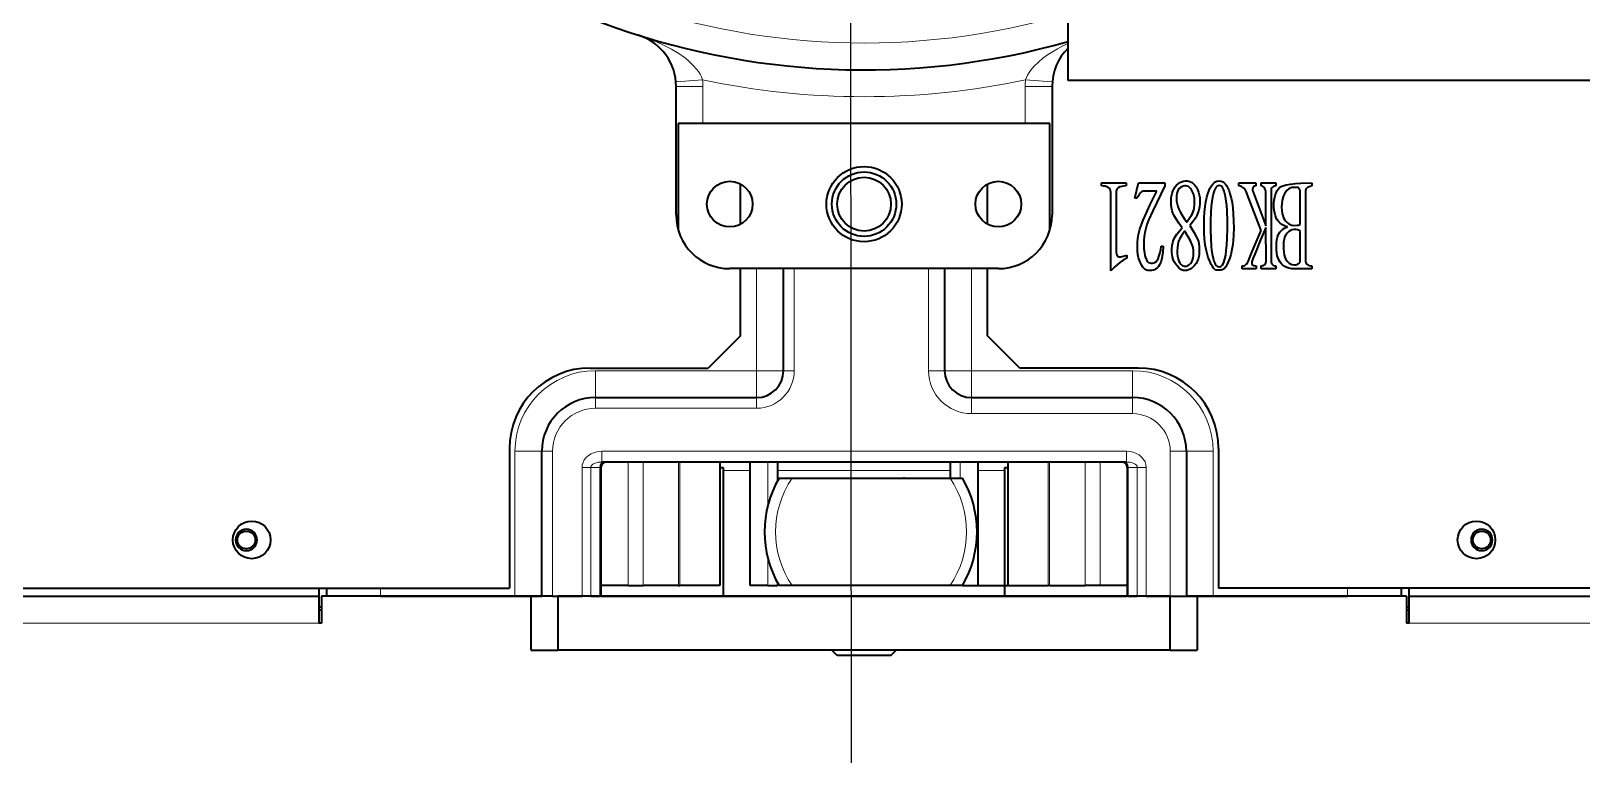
# Model space of a CAD drawing. Header units: inches. Extents: x 185496 to 352137, y 107182 to 179410.
# Drawn here: x 244621 to 244909.7, y 164644.4 to 164779.2 of the extents above; entities that cross this region are included whole.
import ezdxf

# ---------------------------------------------------------------- set-up
doc = ezdxf.new("R2010")
doc.units = ezdxf.units.IN
doc.header["$MEASUREMENT"] = 0

# ---------------------------------------------------------------- blocks, each defined once
blk = doc.blocks.new('RAGV')
at = {"color": 7, "lineweight": 35, "ltscale": 0.325}
blk.add_line((799546.94, -276150.87), (799546.94, -276137.87), dxfattribs=at)
at = {"color": 7, "lineweight": 13, "ltscale": 0.125}
for p, q in [((799473.91, -276151.13), (799478.89, -276150.72)), ((799473.94, -276151.96), (799478.94, -276151.96)), ((799538.94, -276151.96), (799543.94, -276151.96)), ((799539, -276150.72), (799543.98, -276151.13)), ((799458.94, -276204.87), (799458.94, -276209.87)), ((799488.94, -276204.87), (799493.94, -276204.87)), ((799488.94, -276209.87), (799488.94, -276204.87)), ((799523.94, -276204.87), (799528.94, -276204.87)), ((799528.94, -276204.87), (799528.94, -276209.87)), ((799558.94, -276209.87), (799558.94, -276204.87)), ((799448.94, -276219.87), (799443.94, -276219.87)), ((799573.94, -276219.87), (799568.94, -276219.87))]:
    blk.add_line(p, q, dxfattribs=at)
at = {"color": 7, "lineweight": 35}
for p, q in [((799473.94, -276175.87), (799473.94, -276151.96)), ((799543.94, -276151.96), (799543.94, -276175.87)), ((799653.94, -276150.87), (799546.94, -276150.87)), ((799538.94, -276158.87), (799478.94, -276158.87)), ((799533.94, -276185.87), (799483.94, -276185.87)), ((799457.94, -276204.37), (799479.94, -276204.37)), ((799559.94, -276204.37), (799537.94, -276204.37)), ((799458.94, -276209.87), (799488.94, -276209.87)), ((799528.94, -276209.87), (799558.94, -276209.87)), ((799442.94, -276219.37), (799442.94, -276245.37)), ((799448.94, -276246.87), (799448.94, -276219.87)), ((799568.94, -276219.87), (799568.94, -276246.87)), ((799574.94, -276219.37), (799574.94, -276245.37)), ((799459.95, -276222.87), (799459.95, -276246.87)), ((799557.79, -276221.87), (799460.1, -276221.87)), ((799482.1, -276221.87), (799482.1, -276244.87)), ((799482.72, -276222.87), (799482.72, -276246.87)), ((799487.75, -276244.87), (799487.75, -276221.87)), ((799530.13, -276221.87), (799530.13, -276244.87)), ((799535.17, -276246.87), (799535.17, -276222.87)), ((799535.79, -276244.87), (799535.79, -276221.87)), ((799557.94, -276222.87), (799557.94, -276246.87)), ((799495.54, -276224.87), (799524.93, -276224.87)), ((798915.94, -276245.37), (799442.94, -276245.37)), ((798933.94, -276246.87), (799407.44, -276246.87)), ((799448.94, -276246.87), (799407.94, -276246.87)), ((799418.94, -276246.87), (799443.94, -276246.87)), ((799443.94, -276246.87), (799418.94, -276246.87)), ((799565.94, -276246.87), (799451.94, -276246.87)), ((799459.95, -276246.87), (799482.72, -276246.87)), ((799535.17, -276246.87), (799482.72, -276246.87)), ((799482.72, -276246.87), (799535.17, -276246.87)), ((799524.93, -276244.87), (799495.54, -276244.87)), ((799535.17, -276246.87), (799557.94, -276246.87)), ((799609.94, -276246.87), (799570.94, -276246.87)), ((799573.94, -276246.87), (799598.94, -276246.87)), ((799598.94, -276246.87), (799573.94, -276246.87)), ((800101.94, -276245.37), (799574.94, -276245.37)), ((799610.44, -276246.87), (800083.94, -276246.87)), ((799565.94, -276256.87), (799451.94, -276256.87))]:
    blk.add_line(p, q, dxfattribs=at)
at = {"color": 7, "lineweight": 13, "ltscale": 0.172728}
for p, q in [((799478.94, -276151.96), (799478.94, -276158.87)), ((799538.94, -276158.87), (799538.94, -276151.96))]:
    blk.add_line(p, q, dxfattribs=at)
at = {"color": 7, "lineweight": 35, "ltscale": 0.114565}
for p, q in [((799478.94, -276158.87), (799474.36, -276158.87)), ((799543.53, -276158.87), (799538.94, -276158.87))]:
    blk.add_line(p, q, dxfattribs=at)
at = {"color": 7, "lineweight": 35, "ltscale": 0.496477}
for p, q in [((799474.36, -276158.87), (799474.36, -276178.73)), ((799543.53, -276178.73), (799543.53, -276158.87))]:
    blk.add_line(p, q, dxfattribs=at)
at = {"color": 7, "lineweight": 35, "ltscale": 0.187502}
blk.add_line((799485.94, -276177.62), (799485.94, -276170.12), dxfattribs=at)
at = {"color": 7, "lineweight": 35, "ltscale": 0.187498}
blk.add_line((799531.94, -276177.62), (799531.94, -276170.12), dxfattribs=at)
at = {"color": 7, "lineweight": 35, "ltscale": 0.114198}
blk.add_line((799553.14, -276169.92), (799557.71, -276169.92), dxfattribs=at)
at = {"color": 7, "lineweight": 35, "ltscale": 0.014286}
for p, q in [((799553.14, -276170.49), (799553.14, -276169.92)), ((799557.71, -276169.92), (799557.71, -276170.49)), ((799564.91, -276169.92), (799564.91, -276170.49)), ((799578.69, -276170.49), (799578.69, -276169.92)), ((799581.89, -276169.92), (799581.89, -276170.49)), ((799582.87, -276170.49), (799582.87, -276169.92)), ((799585.61, -276169.92), (799585.61, -276170.49)), ((799592.29, -276169.92), (799592.29, -276170.49))]:
    blk.add_line(p, q, dxfattribs=at)
at = {"color": 7, "lineweight": 35, "ltscale": 0.366667}
blk.add_line((799554.9, -276186.3), (799554.9, -276171.63), dxfattribs=at)
at = {"color": 7, "lineweight": 35, "ltscale": 0.271429}
blk.add_line((799555.88, -276171.44), (799555.88, -276182.3), dxfattribs=at)
at = {"color": 7, "lineweight": 35, "ltscale": 0.073268}
blk.add_line((799559.36, -276172.77), (799560.01, -276169.92), dxfattribs=at)
at = {"color": 7, "lineweight": 35, "ltscale": 0.122399}
blk.add_line((799560.01, -276169.92), (799564.91, -276169.92), dxfattribs=at)
at = {"color": 7, "lineweight": 35, "ltscale": 0.063668}
blk.add_line((799563.47, -276171.44), (799560.93, -276171.44), dxfattribs=at)
at = {"color": 7, "lineweight": 35, "ltscale": 0.079894}
blk.add_line((799578.69, -276169.92), (799581.89, -276169.92), dxfattribs=at)
at = {"color": 7, "lineweight": 35, "ltscale": 0.181205}
blk.add_line((799582.87, -276178.77), (799580.26, -276172.01), dxfattribs=at)
at = {"color": 7, "lineweight": 35, "ltscale": 0.172776}
blk.add_line((799581.3, -276171.44), (799583.72, -276177.92), dxfattribs=at)
at = {"color": 7, "lineweight": 35, "ltscale": 0.068518}
for p, q in [((799582.87, -276169.92), (799585.61, -276169.92)), ((799585.61, -276185.92), (799582.87, -276185.92))]:
    blk.add_line(p, q, dxfattribs=at)
at = {"color": 7, "lineweight": 35, "ltscale": 0.159524}
blk.add_line((799583.72, -276177.92), (799583.72, -276171.53), dxfattribs=at)
at = {"color": 7, "lineweight": 35, "ltscale": 0.330952}
for p, q in [((799584.7, -276171.25), (799584.7, -276184.49)), ((799591.12, -276171.34), (799591.12, -276184.58))]:
    blk.add_line(p, q, dxfattribs=at)
at = {"color": 7, "lineweight": 35, "ltscale": 0.157143}
blk.add_line((799590.14, -276177.63), (799590.14, -276171.34), dxfattribs=at)
at = {"color": 7, "lineweight": 35, "ltscale": 0.009789}
blk.add_line((799559.75, -276172.77), (799559.36, -276172.77), dxfattribs=at)
at = {"color": 7, "lineweight": 35, "ltscale": 0.157152}
blk.add_line((799583.78, -276184.49), (799583.72, -276178.2), dxfattribs=at)
at = {"color": 7, "lineweight": 35, "ltscale": 0.142857}
blk.add_line((799590.14, -276184.68), (799590.14, -276178.96), dxfattribs=at)
at = {"color": 7, "lineweight": 35, "ltscale": 0.014285}
for p, q in [((799557.84, -276183.34), (799557.84, -276183.92)), ((799579.34, -276185.92), (799579.34, -276185.34)), ((799581.95, -276185.34), (799581.95, -276185.92)), ((799582.87, -276185.92), (799582.87, -276185.34)), ((799585.61, -276185.34), (799585.61, -276185.92)), ((799592.29, -276185.34), (799592.29, -276185.92))]:
    blk.add_line(p, q, dxfattribs=at)
at = {"color": 7, "lineweight": 35, "ltscale": 0.009788}
blk.add_line((799564.26, -276181.72), (799564.65, -276181.72), dxfattribs=at)
at = {"color": 7, "lineweight": 35, "ltscale": 0.312498}
for p, q in [((799485.94, -276198.37), (799485.94, -276185.87)), ((799531.94, -276198.37), (799531.94, -276185.87))]:
    blk.add_line(p, q, dxfattribs=at)
at = {"color": 7, "lineweight": 13, "ltscale": 0.474998}
for p, q in [((799488.94, -276204.87), (799488.94, -276185.87)), ((799528.94, -276185.87), (799528.94, -276204.87))]:
    blk.add_line(p, q, dxfattribs=at)
at = {"color": 7, "lineweight": 35, "ltscale": 0.475}
blk.add_line((799493.94, -276204.87), (799493.94, -276185.87), dxfattribs=at)
at = {"color": 7, "lineweight": 13, "ltscale": 0.474999}
blk.add_line((799495.94, -276185.87), (799495.94, -276204.87), dxfattribs=at)
at = {"color": 7, "lineweight": 13, "ltscale": 0.475}
blk.add_line((799520.94, -276204.87), (799520.94, -276185.87), dxfattribs=at)
at = {"color": 7, "lineweight": 35, "ltscale": 0.474998}
blk.add_line((799523.94, -276185.87), (799523.94, -276204.87), dxfattribs=at)
at = {"color": 7, "lineweight": 35, "ltscale": 0.065256}
blk.add_line((799581.95, -276185.92), (799579.34, -276185.92), dxfattribs=at)
at = {"color": 7, "lineweight": 35, "ltscale": 0.079982}
blk.add_line((799592.29, -276185.92), (799589.09, -276185.92), dxfattribs=at)
at = {"color": 7, "lineweight": 35, "ltscale": 0.212132}
for p, q in [((799485.94, -276198.37), (799479.94, -276204.37)), ((799537.94, -276204.37), (799531.94, -276198.37))]:
    blk.add_line(p, q, dxfattribs=at)
at = {"color": 7, "lineweight": 13}
for p, q in [((799458.94, -276204.87), (799488.94, -276204.87)), ((799528.94, -276204.87), (799558.94, -276204.87)), ((799488.94, -276211.87), (799458.94, -276211.87)), ((799558.94, -276212.87), (799528.94, -276212.87)), ((799443.94, -276246.87), (799443.94, -276219.87)), ((799450.94, -276219.87), (799450.94, -276246.87)), ((799460.1, -276219.87), (799557.79, -276219.87)), ((799565.94, -276246.87), (799565.94, -276219.87)), ((799573.94, -276219.87), (799573.94, -276246.87)), ((799456.44, -276246.87), (799456.44, -276222.87)), ((799458.07, -276222.87), (799458.07, -276246.87)), ((799459.77, -276246.87), (799459.77, -276222.87)), ((799465.01, -276244.87), (799465.01, -276221.87)), ((799467.8, -276221.87), (799467.8, -276244.87)), ((799474.42, -276244.87), (799474.42, -276221.87)), ((799474.66, -276221.87), (799474.66, -276244.87)), ((799492.84, -276223.45), (799525.05, -276223.45)), ((799543.23, -276244.87), (799543.23, -276221.87)), ((799543.47, -276221.87), (799543.47, -276244.87)), ((799550.09, -276244.87), (799550.09, -276221.87)), ((799552.87, -276221.87), (799552.87, -276244.87)), ((799558.12, -276222.87), (799558.12, -276246.87)), ((799559.81, -276246.87), (799559.81, -276222.87)), ((799561.45, -276222.87), (799561.45, -276246.87)), ((799407.44, -276251.87), (798914.94, -276251.87)), ((800102.94, -276251.87), (799610.44, -276251.87))]:
    blk.add_line(p, q, dxfattribs=at)
at = {"color": 7, "lineweight": 13, "ltscale": 0.05}
for p, q in [((799495.94, -276204.87), (799493.94, -276204.87)), ((799458.94, -276211.87), (799458.94, -276209.87)), ((799488.94, -276209.87), (799488.94, -276211.87)), ((799448.94, -276219.87), (799450.94, -276219.87)), ((799460.1, -276221.87), (799460.1, -276219.87)), ((799557.79, -276219.87), (799557.79, -276221.87))]:
    blk.add_line(p, q, dxfattribs=at)
at = {"color": 7, "lineweight": 13, "ltscale": 0.075}
for p, q in [((799523.94, -276204.87), (799520.94, -276204.87)), ((799528.94, -276212.87), (799528.94, -276209.87)), ((799558.94, -276209.87), (799558.94, -276212.87)), ((799565.94, -276219.87), (799568.94, -276219.87))]:
    blk.add_line(p, q, dxfattribs=at)
at = {"color": 7, "lineweight": 13, "ltscale": 0.040958}
for p, q in [((799456.44, -276222.87), (799458.07, -276222.87)), ((799559.81, -276222.87), (799561.45, -276222.87))]:
    blk.add_line(p, q, dxfattribs=at)
at = {"color": 7, "lineweight": 13, "ltscale": 0.042428}
for p, q in [((799459.77, -276222.87), (799458.07, -276222.87)), ((799559.81, -276222.87), (799558.12, -276222.87))]:
    blk.add_line(p, q, dxfattribs=at)
at = {"color": 7, "lineweight": 13, "ltscale": 0.004521}
for p, q in [((799459.77, -276222.87), (799459.95, -276222.87)), ((799557.94, -276222.87), (799558.12, -276222.87))]:
    blk.add_line(p, q, dxfattribs=at)
at = {"color": 7, "lineweight": 35, "ltscale": 0.002088}
blk.add_line((799464.93, -276221.87), (799465.01, -276221.87), dxfattribs=at)
at = {"color": 7, "lineweight": 35, "ltscale": 0.058949}
blk.add_line((799467.37, -276221.87), (799465.01, -276221.87), dxfattribs=at)
at = {"color": 7, "lineweight": 35, "ltscale": 0.015456}
for p, q in [((799482.1, -276222.87), (799482.72, -276222.87)), ((799535.17, -276222.87), (799535.79, -276222.87))]:
    blk.add_line(p, q, dxfattribs=at)
at = {"color": 7, "lineweight": 13, "ltscale": 0.125965}
for p, q in [((799482.72, -276223.45), (799487.75, -276223.45)), ((799530.13, -276223.45), (799535.17, -276223.45))]:
    blk.add_line(p, q, dxfattribs=at)
at = {"color": 7, "lineweight": 13, "ltscale": 0.20061}
blk.add_line((799491.03, -276229.89), (799491.03, -276221.87), dxfattribs=at)
at = {"color": 7, "lineweight": 35, "ltscale": 0.087073}
blk.add_line((799492.84, -276221.87), (799492.84, -276225.35), dxfattribs=at)
at = {"color": 7, "lineweight": 35, "ltscale": 0.075}
for p, q in [((799525.05, -276224.87), (799525.05, -276221.87)), ((799565.94, -276246.87), (799568.94, -276246.87))]:
    blk.add_line(p, q, dxfattribs=at)
at = {"color": 7, "lineweight": 13, "ltscale": 0.075001}
blk.add_line((799526.85, -276221.87), (799526.85, -276224.87), dxfattribs=at)
at = {"color": 7, "lineweight": 35, "ltscale": 0.053928}
blk.add_line((799552.8, -276221.87), (799550.65, -276221.87), dxfattribs=at)
at = {"color": 7, "lineweight": 35, "ltscale": 3.70026e-05}
for p, q in [((799493.11, -276224.87), (799493.11, -276224.87)), ((799493.11, -276244.87), (799493.11, -276244.87))]:
    blk.add_line(p, q, dxfattribs=at)
at = {"color": 7, "lineweight": 35, "ltscale": 0.000571442}
blk.add_line((799493.11, -276224.87), (799493.14, -276224.87), dxfattribs=at)
at = {"color": 7, "lineweight": 35, "ltscale": 0.060031}
for p, q in [((799493.14, -276224.87), (799495.54, -276224.87)), ((799495.54, -276244.87), (799493.14, -276244.87))]:
    blk.add_line(p, q, dxfattribs=at)
at = {"color": 7, "lineweight": 35, "ltscale": 0.003229}
blk.add_line((799501.32, -276224.87), (799501.45, -276224.87), dxfattribs=at)
at = {"color": 7, "lineweight": 35, "ltscale": 0.003228}
blk.add_line((799516.44, -276224.87), (799516.31, -276224.87), dxfattribs=at)
at = {"color": 7, "lineweight": 35, "ltscale": 0.058194}
for p, q in [((799524.93, -276224.87), (799527.26, -276224.87)), ((799527.26, -276244.87), (799524.93, -276244.87))]:
    blk.add_line(p, q, dxfattribs=at)
at = {"color": 7, "lineweight": 13, "ltscale": 0.12561}
blk.add_line((799491.03, -276244.87), (799491.03, -276239.84), dxfattribs=at)
at = {"color": 7, "lineweight": 35, "ltscale": 0.012073}
blk.add_line((799492.84, -276244.38), (799492.84, -276244.87), dxfattribs=at)
at = {"color": 7, "lineweight": 35, "ltscale": 0.0375}
for p, q in [((799407.44, -276245.37), (799407.44, -276246.87)), ((799408.94, -276246.87), (799408.94, -276245.37)), ((799608.94, -276245.37), (799608.94, -276246.87)), ((799610.44, -276246.87), (799610.44, -276245.37))]:
    blk.add_line(p, q, dxfattribs=at)
at = {"color": 7, "lineweight": 35, "ltscale": 0.125}
for p, q in [((799407.44, -276246.87), (799407.44, -276251.87)), ((799407.94, -276246.87), (799407.94, -276251.87)), ((799443.94, -276246.87), (799448.94, -276246.87)), ((799568.94, -276246.87), (799573.94, -276246.87)), ((799609.94, -276246.87), (799609.94, -276251.87)), ((799610.44, -276251.87), (799610.44, -276246.87)), ((799446.94, -276256.87), (799451.94, -276256.87)), ((799508.94, -276257.87), (799503.94, -276257.87)), ((799513.94, -276257.87), (799508.94, -276257.87)), ((799565.94, -276256.87), (799570.94, -276256.87))]:
    blk.add_line(p, q, dxfattribs=at)
at = {"color": 7, "lineweight": 35, "ltscale": 0.25}
for p, q in [((799418.94, -276246.87), (799408.94, -276246.87)), ((799418.94, -276246.87), (799408.94, -276246.87)), ((799446.94, -276256.87), (799446.94, -276246.87)), ((799451.94, -276246.87), (799451.94, -276256.87)), ((799565.94, -276256.87), (799565.94, -276246.87)), ((799570.94, -276246.87), (799570.94, -276256.87)), ((799608.94, -276246.87), (799598.94, -276246.87)), ((799608.94, -276246.87), (799598.94, -276246.87))]:
    blk.add_line(p, q, dxfattribs=at)
at = {"color": 7, "lineweight": 13, "ltscale": 0.0375}
for p, q in [((799418.94, -276245.37), (799418.94, -276246.87)), ((799598.94, -276246.87), (799598.94, -276245.37))]:
    blk.add_line(p, q, dxfattribs=at)
at = {"color": 7, "lineweight": 35, "ltscale": 0.05}
for p, q in [((799448.94, -276246.87), (799446.94, -276246.87)), ((799450.94, -276246.87), (799448.94, -276246.87)), ((799570.94, -276246.87), (799568.94, -276246.87))]:
    blk.add_line(p, q, dxfattribs=at)
at = {"color": 7, "lineweight": 35, "ltscale": 0.137296}
blk.add_line((799450.94, -276246.87), (799456.44, -276246.87), dxfattribs=at)
at = {"color": 7, "lineweight": 35, "ltscale": 0.040958}
for p, q in [((799458.07, -276246.87), (799456.44, -276246.87)), ((799561.45, -276246.87), (799559.81, -276246.87))]:
    blk.add_line(p, q, dxfattribs=at)
at = {"color": 7, "lineweight": 35, "ltscale": 0.042428}
for p, q in [((799458.07, -276246.87), (799459.77, -276246.87)), ((799558.12, -276246.87), (799559.81, -276246.87))]:
    blk.add_line(p, q, dxfattribs=at)
at = {"color": 7, "lineweight": 35, "ltscale": 0.004521}
for p, q in [((799459.95, -276246.87), (799459.77, -276246.87)), ((799558.12, -276246.87), (799557.94, -276246.87))]:
    blk.add_line(p, q, dxfattribs=at)
at = {"color": 7, "lineweight": 35, "ltscale": 0.126552}
for p, q in [((799465.01, -276244.87), (799459.95, -276244.87)), ((799557.94, -276244.87), (799552.87, -276244.87))]:
    blk.add_line(p, q, dxfattribs=at)
at = {"color": 7, "lineweight": 35, "ltscale": 0.069636}
blk.add_line((799465.01, -276244.87), (799467.8, -276244.87), dxfattribs=at)
at = {"color": 7, "lineweight": 35, "ltscale": 0.165548}
for p, q in [((799474.42, -276244.87), (799467.8, -276244.87)), ((799543.47, -276244.87), (799550.09, -276244.87))]:
    blk.add_line(p, q, dxfattribs=at)
at = {"color": 7, "lineweight": 35, "ltscale": 0.006027}
for p, q in [((799474.42, -276244.87), (799474.66, -276244.87)), ((799543.47, -276244.87), (799543.23, -276244.87))]:
    blk.add_line(p, q, dxfattribs=at)
at = {"color": 7, "lineweight": 35, "ltscale": 0.185879}
blk.add_line((799482.1, -276244.87), (799474.66, -276244.87), dxfattribs=at)
at = {"color": 7, "lineweight": 35, "ltscale": 0.034818}
for p, q in [((799482.72, -276246.87), (799484.11, -276246.87)), ((799488.2, -276246.87), (799489.6, -276246.87)), ((799491.45, -276244.87), (799492.84, -276244.87)), ((799528.29, -276246.87), (799529.68, -276246.87)), ((799533.78, -276246.87), (799535.17, -276246.87))]:
    blk.add_line(p, q, dxfattribs=at)
at = {"color": 7, "lineweight": 35, "ltscale": 0.102394}
for p, q in [((799484.11, -276246.87), (799488.2, -276246.87)), ((799498, -276246.87), (799502.09, -276246.87)), ((799515.8, -276246.87), (799519.89, -276246.87)), ((799529.68, -276246.87), (799533.78, -276246.87))]:
    blk.add_line(p, q, dxfattribs=at)
at = {"color": 7, "lineweight": 35, "ltscale": 0.081983}
blk.add_line((799491.03, -276244.87), (799487.75, -276244.87), dxfattribs=at)
at = {"color": 7, "lineweight": 35, "ltscale": 0.209981}
for p, q in [((799489.6, -276246.87), (799498, -276246.87)), ((799519.89, -276246.87), (799528.29, -276246.87))]:
    blk.add_line(p, q, dxfattribs=at)
at = {"color": 7, "lineweight": 35, "ltscale": 0.010281}
blk.add_line((799491.03, -276244.87), (799491.45, -276244.87), dxfattribs=at)
at = {"color": 7, "lineweight": 35, "ltscale": 0.342587}
blk.add_line((799502.09, -276246.87), (799515.8, -276246.87), dxfattribs=at)
at = {"color": 7, "lineweight": 35, "ltscale": 0.071802}
blk.add_line((799527.26, -276244.87), (799530.13, -276244.87), dxfattribs=at)
at = {"color": 7, "lineweight": 35, "ltscale": 0.141422}
blk.add_line((799530.13, -276244.87), (799535.79, -276244.87), dxfattribs=at)
at = {"color": 7, "lineweight": 35, "ltscale": 0.185878}
blk.add_line((799535.79, -276244.87), (799543.23, -276244.87), dxfattribs=at)
at = {"color": 7, "lineweight": 35, "ltscale": 0.069637}
blk.add_line((799552.87, -276244.87), (799550.09, -276244.87), dxfattribs=at)
at = {"color": 7, "lineweight": 35, "ltscale": 0.112296}
blk.add_line((799561.45, -276246.87), (799565.94, -276246.87), dxfattribs=at)
at = {"color": 7, "lineweight": 35, "ltscale": 0.0125}
for p, q in [((799407.94, -276248.87), (799407.44, -276248.87)), ((799609.94, -276249.37), (799610.44, -276249.37)), ((799407.94, -276251.87), (799407.44, -276251.87)), ((799610.44, -276251.87), (799609.94, -276251.87))]:
    blk.add_line(p, q, dxfattribs=at)
at = {"color": 7, "lineweight": 35, "ltscale": 0.012511}
blk.add_line((799407.44, -276249.37), (799407.94, -276249.37), dxfattribs=at)
at = {"color": 7, "lineweight": 35, "ltscale": 0.012497}
blk.add_line((799610.44, -276248.87), (799609.94, -276248.87), dxfattribs=at)
at = {"color": 7, "lineweight": 35, "ltscale": 0.035355}
for p, q in [((799503.94, -276257.87), (799502.94, -276256.87)), ((799513.94, -276257.87), (799514.94, -276256.87))]:
    blk.add_line(p, q, dxfattribs=at)
at = {"color": 7, "lineweight": 13}
for points in [[(799478.89, -276150.72), (799478.68, -276150.2), (799478.42, -276149.69), (799478.09, -276149.18), (799477.71, -276148.68), (799477.26, -276148.16), (799476.77, -276147.66), (799476.23, -276147.18), (799475.67, -276146.72), (799474.44, -276145.85), (799473.12, -276145.05), (799471.72, -276144.31), (799470.27, -276143.65), (799468.66, -276143.01), (799467.02, -276142.44)], [(799546.94, -276143.95), (799545.95, -276144.42), (799544.97, -276144.94), (799544.02, -276145.49), (799543.1, -276146.08), (799542.22, -276146.72), (799541.39, -276147.41), (799540.63, -276148.16), (799539.95, -276148.97), (799539.65, -276149.39), (799539.39, -276149.83), (799539.17, -276150.27), (799539, -276150.72)], [(799460.1, -276219.87), (799459.43, -276219.92), (799458.77, -276220.07), (799458.16, -276220.32), (799457.64, -276220.64), (799457.2, -276221.03), (799456.85, -276221.49), (799456.62, -276221.93), (799456.48, -276222.39), (799456.44, -276222.87)], [(799561.45, -276222.87), (799561.4, -276222.35), (799561.24, -276221.85), (799560.98, -276221.39), (799560.6, -276220.94), (799560.14, -276220.56), (799559.61, -276220.26), (799559.03, -276220.04), (799558.42, -276219.91), (799557.79, -276219.87)], [(799460.1, -276221.87), (799459.45, -276221.92), (799458.9, -276222.06), (799458.47, -276222.27), (799458.24, -276222.48), (799458.1, -276222.72), (799458.07, -276222.87)], [(799557.79, -276221.87), (799558.45, -276221.92), (799559.01, -276222.07), (799559.42, -276222.28), (799559.65, -276222.48), (799559.76, -276222.63), (799559.81, -276222.87)]]:
    blk.add_lwpolyline(points, dxfattribs=at)
at = {"color": 7, "lineweight": 35}
for points in [[(799554.9, -276171.63), (799554.84, -276171.36), (799554.73, -276171.12), (799554.58, -276170.92), (799554.38, -276170.77), (799554.14, -276170.64), (799553.83, -276170.55), (799553.49, -276170.5), (799553.14, -276170.49)], [(799557.71, -276170.49), (799557.27, -276170.5), (799556.86, -276170.56), (799556.56, -276170.65), (799556.23, -276170.83), (799555.99, -276171.1), (799555.88, -276171.44)], [(799560.93, -276171.44), (799560.6, -276171.6), (799560.35, -276171.82), (799560.14, -276172.08), (799560, -276172.3), (799559.75, -276172.77)], [(799564.65, -276181.72), (799564.54, -276182.84), (799564.37, -276183.94), (799564.24, -276184.46), (799564.13, -276184.79), (799563.96, -276185.15), (799563.75, -276185.45), (799563.51, -276185.73), (799563.28, -276185.92), (799563.03, -276186.07), (799562.76, -276186.16), (799562.44, -276186.21), (799562.03, -276186.22), (799561.74, -276186.19), (799561.52, -276186.13), (799561.29, -276186.02), (799561.13, -276185.9), (799560.86, -276185.61), (799560.63, -276185.26), (799560.38, -276184.82), (799560.19, -276184.35), (799560.05, -276183.86), (799559.93, -276183.27), (799559.85, -276182.56), (799559.82, -276181.81), (799559.84, -276181.02), (799559.91, -276180.26), (799560.04, -276179.51), (799560.29, -276178.52), (799560.58, -276177.66), (799560.89, -276176.87), (799561.43, -276175.62), (799562.23, -276173.91), (799563.47, -276171.44)], [(799564.91, -276170.49), (799562.68, -276175.12), (799561.91, -276176.86), (799561.61, -276177.65), (799561.38, -276178.38), (799561.2, -276179.13), (799561.07, -276179.88), (799561.01, -276180.64), (799561, -276181.4), (799561.03, -276182.16), (799561.12, -276182.9), (799561.23, -276183.5), (799561.31, -276183.79), (799561.44, -276184.12), (799561.56, -276184.35), (799561.73, -276184.56), (799561.92, -276184.71), (799562.15, -276184.82), (799562.4, -276184.86), (799562.65, -276184.86), (799562.91, -276184.8), (799563.15, -276184.68), (799563.36, -276184.52), (799563.52, -276184.31), (799563.69, -276184.02), (799563.84, -276183.64), (799564.03, -276183.04), (799564.16, -276182.43), (799564.26, -276181.72)], [(799568.13, -276178.3), (799567.55, -276177.43), (799566.99, -276176.56), (799566.6, -276175.91), (799566.43, -276175.57), (799566.28, -276175.14), (799566.21, -276174.8), (799566.14, -276174.11), (799566.11, -276173.33), (799566.13, -276172.66), (799566.28, -276171.88), (799566.42, -276171.46), (799566.61, -276171.07), (799566.87, -276170.65), (799567.12, -276170.35), (799567.42, -276170.07), (799567.72, -276169.86), (799568.05, -276169.7), (799568.4, -276169.59), (799568.77, -276169.54), (799569.1, -276169.54), (799569.43, -276169.6), (799569.72, -276169.7), (799570.01, -276169.86), (799570.26, -276170.06), (799570.52, -276170.35), (799570.74, -276170.67), (799570.99, -276171.14), (799571.2, -276171.64), (799571.34, -276172.13), (799571.43, -276172.63), (799571.46, -276173.19), (799571.44, -276173.74), (799571.37, -276174.38), (799571.24, -276175.02), (799571.09, -276175.51), (799570.9, -276175.99), (799570.64, -276176.46), (799570.09, -276177.23), (799569.57, -276177.82)], [(799568.64, -276170.49), (799568.35, -276170.54), (799568.07, -276170.63), (799567.82, -276170.78), (799567.61, -276170.98), (799567.42, -276171.23), (799567.28, -276171.52), (799567.17, -276171.88), (799567.11, -276172.25), (799567.09, -276172.77), (799567.12, -276173.3), (799567.2, -276173.81), (799567.34, -276174.31), (799567.54, -276174.82), (799567.78, -276175.3), (799568.23, -276176.02), (799568.67, -276176.72), (799568.82, -276177), (799568.91, -276177.11), (799568.97, -276177.15), (799569, -276177.16), (799569.05, -276177.15)], [(799569.05, -276177.15), (799569.08, -276177.13), (799569.14, -276177.07), (799569.23, -276176.92), (799569.6, -276176.37), (799569.89, -276175.91), (799570.08, -276175.59), (799570.22, -276175.31), (799570.35, -276174.95), (799570.41, -276174.59), (799570.47, -276174), (799570.48, -276173.42), (799570.43, -276172.67), (799570.25, -276171.94), (799570.1, -276171.55), (799569.91, -276171.19), (799569.74, -276170.96), (799569.54, -276170.76), (799569.31, -276170.61), (799569.07, -276170.52), (799568.82, -276170.49), (799568.64, -276170.49)], [(799573.02, -276183.82), (799572.79, -276183.08), (799572.62, -276182.32), (799572.47, -276181.44), (799572.34, -276180.32), (799572.27, -276179.22), (799572.24, -276177.86), (799572.25, -276176.5), (799572.32, -276175.39), (799572.43, -276174.28), (799572.57, -276173.43), (799572.76, -276172.59), (799572.95, -276171.93), (799573.19, -276171.29), (799573.39, -276170.86), (799573.63, -276170.45), (799573.85, -276170.16), (799574.11, -276169.9), (799574.34, -276169.73), (799574.6, -276169.61), (799575.02, -276169.53), (799575.44, -276169.59), (799575.7, -276169.7), (799575.93, -276169.86), (799576.19, -276170.11), (799576.4, -276170.4), (799576.67, -276170.88), (799576.89, -276171.39), (799577.06, -276171.92)], [(799577.06, -276171.92), (799577.28, -276172.74), (799577.44, -276173.57), (799577.59, -276174.62), (799577.68, -276175.67), (799577.74, -276176.99), (799577.75, -276178.31), (799577.72, -276179.52), (799577.63, -276180.73), (799577.52, -276181.67), (799577.36, -276182.6), (799577.19, -276183.33), (799576.96, -276184.04), (799576.74, -276184.6), (799576.5, -276185.14), (799576.27, -276185.55), (799575.99, -276185.9), (799575.63, -276186.12), (799575.37, -276186.17), (799574.71, -276186.18), (799574.52, -276186.14), (799574.33, -276186.08), (799574.15, -276185.96), (799573.98, -276185.79), (799573.78, -276185.5), (799573.55, -276185.09), (799573.28, -276184.51), (799573.02, -276183.82)], [(799576.22, -276172.44), (799575.97, -276171.47), (799575.86, -276171.17), (799575.72, -276170.87), (799575.61, -276170.7), (799575.46, -276170.55), (799575.27, -276170.46), (799575.06, -276170.42), (799574.85, -276170.43), (799574.66, -276170.51), (799574.52, -276170.62), (799574.42, -276170.76), (799574.28, -276171), (799574.14, -276171.37), (799573.99, -276171.84), (799573.8, -276172.59), (799573.67, -276173.35), (799573.57, -276174.24), (799573.5, -276175.38), (799573.45, -276176.98), (799573.45, -276178.73), (799573.49, -276180.29), (799573.58, -276181.71), (799573.65, -276182.41), (799573.81, -276183.51)], [(799580.26, -276172.01), (799580.11, -276171.62), (799579.92, -276171.26), (799579.63, -276170.9), (799579.46, -276170.75), (799579.27, -276170.63), (799579, -276170.53), (799578.69, -276170.49)], [(799581.89, -276170.49), (799581.62, -276170.52), (799581.47, -276170.6), (799581.36, -276170.71), (799581.29, -276170.87), (799581.26, -276171.01), (799581.28, -276171.31), (799581.3, -276171.44)], [(799583.72, -276171.53), (799583.66, -276171.24), (799583.57, -276170.96), (799583.46, -276170.77), (799583.31, -276170.63), (799583.14, -276170.53), (799582.87, -276170.49)], [(799585.61, -276170.49), (799585.37, -276170.5), (799585.15, -276170.58), (799584.97, -276170.7), (799584.83, -276170.86), (799584.74, -276171.04), (799584.7, -276171.25)], [(799587.79, -276178.11), (799587.31, -276177.97), (799587.08, -276177.87), (799586.74, -276177.67), (799586.43, -276177.42), (799586.13, -276177.13), (799585.87, -276176.8), (799585.68, -276176.45), (799585.51, -276176.02), (799585.39, -276175.57), (799585.29, -276174.99), (799585.25, -276174.41), (799585.25, -276173.7), (799585.29, -276173.13), (799585.39, -276172.57), (799585.52, -276172.09), (799585.69, -276171.65), (799585.84, -276171.34), (799586.03, -276171.06), (799586.37, -276170.73), (799586.72, -276170.55), (799587.12, -276170.4), (799587.51, -276170.29), (799588.33, -276170.14), (799589.25, -276170.03), (799590.25, -276169.96), (799592.29, -276169.92)], [(799590.14, -276171.34), (799590.02, -276171.07), (799589.93, -276170.93), (799589.82, -276170.83), (799589.68, -276170.78), (799589.5, -276170.77), (799588.99, -276170.77), (799588.73, -276170.77), (799588.46, -276170.8), (799588.24, -276170.87), (799588.02, -276171.01), (799587.72, -276171.27), (799587.44, -276171.58), (799587.19, -276171.94), (799587, -276172.33), (799586.87, -276172.72), (799586.76, -276173.24), (799586.7, -276173.76), (799586.68, -276174.42), (799586.71, -276175.05), (799586.79, -276175.58), (799586.89, -276175.99), (799587.05, -276176.41), (799587.23, -276176.73), (799587.45, -276177.03), (799587.71, -276177.29), (799588.01, -276177.51), (799588.28, -276177.66), (799588.6, -276177.77), (799588.92, -276177.82), (799589.55, -276177.8), (799589.78, -276177.77), (799590.14, -276177.63)], [(799592.29, -276170.49), (799591.99, -276170.56), (799591.49, -276170.79), (799591.29, -276170.98), (799591.18, -276171.14), (799591.12, -276171.34)], [(799573.81, -276183.51), (799573.97, -276184.18), (799574.07, -276184.5), (799574.23, -276184.87), (799574.32, -276185.04), (799574.51, -276185.28), (799574.67, -276185.42), (799574.83, -276185.5), (799575.02, -276185.53), (799575.2, -276185.52), (799575.37, -276185.45), (799575.54, -276185.32), (799575.66, -276185.18), (799575.85, -276184.87), (799576, -276184.5), (799576.13, -276184.05), (799576.27, -276183.34), (799576.38, -276182.49), (799576.47, -276181.51), (799576.54, -276180.18), (799576.57, -276178.47), (799576.57, -276177.05), (799576.52, -276175.13), (799576.45, -276174.09), (799576.37, -276173.34), (799576.22, -276172.44)], [(799569.57, -276177.82), (799570.31, -276179.1), (799570.83, -276180.04), (799571.02, -276180.41), (799571.17, -276180.83), (799571.25, -276181.25), (799571.31, -276181.8), (799571.33, -276182.62), (799571.31, -276183.18), (799571.24, -276183.64), (799571.13, -276184.1), (799570.96, -276184.52), (799570.74, -276184.92), (799570.47, -276185.28), (799570.16, -276185.61), (799569.91, -276185.82), (799569.63, -276186), (799569.34, -276186.12), (799569, -276186.19), (799568.66, -276186.21), (799568.37, -276186.19), (799567.94, -276186.03), (799567.62, -276185.79), (799567.23, -276185.37), (799566.93, -276184.97), (799566.69, -276184.58), (799566.5, -276184.16), (799566.36, -276183.71), (799566.27, -276183.24), (799566.25, -276182.88), (799566.26, -276182.16), (799566.32, -276181.57), (799566.43, -276181), (799566.55, -276180.59), (799566.73, -276180.16), (799567.15, -276179.48), (799568.13, -276178.3)], [(799589.09, -276185.92), (799588.56, -276185.89), (799588.03, -276185.79), (799587.63, -276185.66), (799587.26, -276185.48), (799586.92, -276185.25), (799586.63, -276184.97), (799586.39, -276184.68), (799586.2, -276184.36), (799586.01, -276183.93), (799585.87, -276183.49), (799585.77, -276182.96), (799585.71, -276182.35), (799585.7, -276181.69), (799585.73, -276181.09), (799585.8, -276180.49), (799585.89, -276180.04), (799586.04, -276179.59), (799586.32, -276179.11), (799586.59, -276178.81), (799586.9, -276178.55), (799587.22, -276178.34), (799587.79, -276178.11)], [(799568.59, -276178.96), (799568.56, -276178.98), (799568.5, -276179.05), (799568.41, -276179.19), (799568.05, -276179.75), (799567.74, -276180.26), (799567.5, -276180.75), (799567.33, -276181.38), (799567.26, -276181.92), (799567.22, -276182.58), (799567.23, -276183.08), (799567.28, -276183.57), (799567.39, -276184.03), (799567.56, -276184.47), (799567.72, -276184.77), (799567.91, -276185.03), (799568.09, -276185.21), (799568.29, -276185.34), (799568.51, -276185.42), (799568.81, -276185.44)], [(799568.81, -276185.44), (799569.06, -276185.39), (799569.3, -276185.29), (799569.53, -276185.12), (799569.72, -276184.92), (799569.93, -276184.62), (799570.08, -276184.29), (799570.21, -276183.88), (799570.27, -276183.46), (799570.29, -276183.03), (799570.26, -276182.49), (799570.18, -276181.95), (799570.04, -276181.46), (799569.72, -276180.72), (799569.26, -276179.96), (799568.98, -276179.48), (799568.88, -276179.28), (799568.74, -276179.04), (799568.69, -276178.98), (799568.66, -276178.97), (799568.6, -276178.96), (799568.59, -276178.96)], [(799579.34, -276185.34), (799579.6, -276185.33), (799579.83, -276185.26), (799580.03, -276185.13), (799580.2, -276184.96), (799580.31, -276184.79), (799580.48, -276184.42), (799580.82, -276183.62), (799581.21, -276182.7), (799582.87, -276178.77)], [(799583.72, -276178.2), (799582.76, -276180.49), (799581.67, -276183.17), (799581.39, -276183.89), (799581.19, -276184.43), (799581.13, -276184.62), (799581.1, -276184.79), (799581.11, -276185), (799581.2, -276185.15), (799581.38, -276185.26), (799581.54, -276185.31), (799581.95, -276185.34)], [(799590.14, -276178.96), (799589.98, -276178.78), (799589.83, -276178.69), (799589.61, -276178.62), (799589.3, -276178.58), (799588.98, -276178.6), (799588.66, -276178.67), (799588.35, -276178.79), (799588.04, -276178.98), (799587.76, -276179.21), (799587.56, -276179.43), (799587.39, -276179.68), (799587.24, -276180.03), (799587.14, -276180.4), (799587.05, -276180.96), (799587.01, -276181.52), (799587.01, -276182.19), (799587.06, -276182.83), (799587.15, -276183.29), (799587.26, -276183.72), (799587.4, -276184.05), (799587.7, -276184.49), (799588.09, -276184.84), (799588.35, -276185), (799588.6, -276185.1), (799588.99, -276185.15)], [(799557.84, -276183.92), (799557.18, -276184.31), (799556.58, -276184.73), (799555.63, -276185.55), (799554.9, -276186.3)], [(799555.88, -276182.3), (799555.9, -276182.79), (799555.96, -276183.15), (799556.01, -276183.31), (799556.1, -276183.48), (799556.21, -276183.6), (799556.34, -276183.66), (799556.48, -276183.68), (799556.76, -276183.65), (799557.17, -276183.56), (799557.84, -276183.34)], [(799582.87, -276185.34), (799583.11, -276185.32), (799583.33, -276185.26), (799583.5, -276185.14), (799583.64, -276184.98), (799583.74, -276184.78), (799583.78, -276184.49)], [(799584.7, -276184.49), (799584.75, -276184.74), (799584.86, -276184.96), (799585, -276185.13), (799585.18, -276185.26), (799585.39, -276185.33), (799585.61, -276185.34)], [(799588.99, -276185.15), (799589.26, -276185.14), (799589.52, -276185.08), (799589.76, -276184.99), (799589.96, -276184.85), (799590.14, -276184.68)], [(799591.12, -276184.58), (799591.23, -276184.86), (799591.36, -276185.04), (799591.53, -276185.17), (799591.76, -276185.27), (799592.03, -276185.33), (799592.29, -276185.34)]]:
    blk.add_lwpolyline(points, dxfattribs=at)
for centre, radius in [((799508.94, -276173.87), 7), ((799508.94, -276173.87), 6), ((799508.94, -276173.87), 5), ((799483.94, -276173.87), 4.25), ((799533.94, -276173.87), 4.25), ((799394.94, -276236.37), 3.5), ((799622.94, -276236.37), 3.5), ((799393.94, -276236.37), 1.65), ((799623.94, -276236.37), 1.65)]:
    blk.add_circle(centre, radius, dxfattribs=at)
for centre, radius, start, end in [((799508.94, -276008.87), 140, 141.3179, 285.7493), ((799463.97, -276151.9), 9.94, 60.7583, 72.5925), ((799463.94, -276151.96), 10, 0, 72.477), ((799553.94, -276151.96), 10, 134.427, 180), ((799478.94, -276168.87), 5, 179.8618, 180), ((799483.94, -276175.87), 10, 180, 270), ((799533.94, -276175.87), 10, 270, 0), ((799457.94, -276219.37), 15, 90, 180), ((799488.94, -276204.87), 5, 270, 0), ((799528.94, -276204.87), 5, 180, 270), ((799559.94, -276219.37), 15, 0, 90), ((799458.94, -276219.87), 10, 90, 180), ((799558.94, -276219.87), 10, 0, 90), ((799460.95, -276222.87), 1, 90, 180), ((799556.94, -276222.87), 1, 0, 90), ((799510.18, -276234.87), 19.78, 149.633, 210.3671), ((799510.19, -276234.87), 19.78, 329.6349, 30.3651), ((799393.94, -276236.37), 2, 0, 180), ((799623.94, -276236.37), 2, 0, 180), ((799393.94, -276236.37), 2, 180, 0), ((799623.94, -276236.37), 2, 180, 0)]:
    blk.add_arc(centre, radius, start, end, dxfattribs=at)
at = {"color": 7, "lineweight": 13}
for centre, radius, start, end in [((799508.94, -276008.87), 135, 139.5979, 286.3486), ((799508.94, -276008.87), 145, 258.0388, 281.9613), ((799463.94, -276151.96), 15, 0, 4.7385), ((799553.94, -276151.96), 15, 175.2615, 180), ((799458.94, -276219.87), 15, 90, 180), ((799488.94, -276204.87), 7, 270, 360), ((799528.94, -276204.87), 8, 180, 270), ((799558.94, -276219.87), 15, 0, 90), ((799458.94, -276219.87), 8, 90, 180), ((799558.94, -276219.87), 7, 0, 90)]:
    blk.add_arc(centre, radius, start, end, dxfattribs=at)
for centre, major_axis, ratio, start_param, end_param in [((799460.59, -276222.87), (0, -1), 0.819152, 3.141593, 4.712389), ((799557.3, -276222.87), (0, 1), 0.819152, 4.712389, 6.283185), ((799510.18, -276234.87), (0, -19.78), 0.99983, 4.182342, 5.242439), ((799510.2, -276234.87), (0, 19.78), 0.99983, 1.040746, 2.100846), ((799510.24, -276234.87), (0, 17.78), 0.99983, 0.973452, 2.16814), ((799510.24, -276234.87), (0, 17.78), 0.99983, 4.115045, 5.309733), ((799510.2, -276234.87), (0, 19.78), 0.99983, 4.182339, 5.242439)]:
    blk.add_ellipse(centre, major_axis=major_axis, ratio=ratio, start_param=start_param, end_param=end_param, dxfattribs=at)

msp = doc.modelspace()

# ---------------------------------------------------------------- linework, layer by layer
at = {"color": 5, "ltscale": 100}
msp.add_line((244774.06, 164016.84, 148285.2), (244771.11, 168933.47, -496031.82), dxfattribs=at)

# ---------------------------------------------------------------- block references
at = {"color": 30}
msp.add_blockref('RAGV', (-554732.89, 440920.8, 148285.2), dxfattribs=at)

doc.saveas('drawing.dxf')
